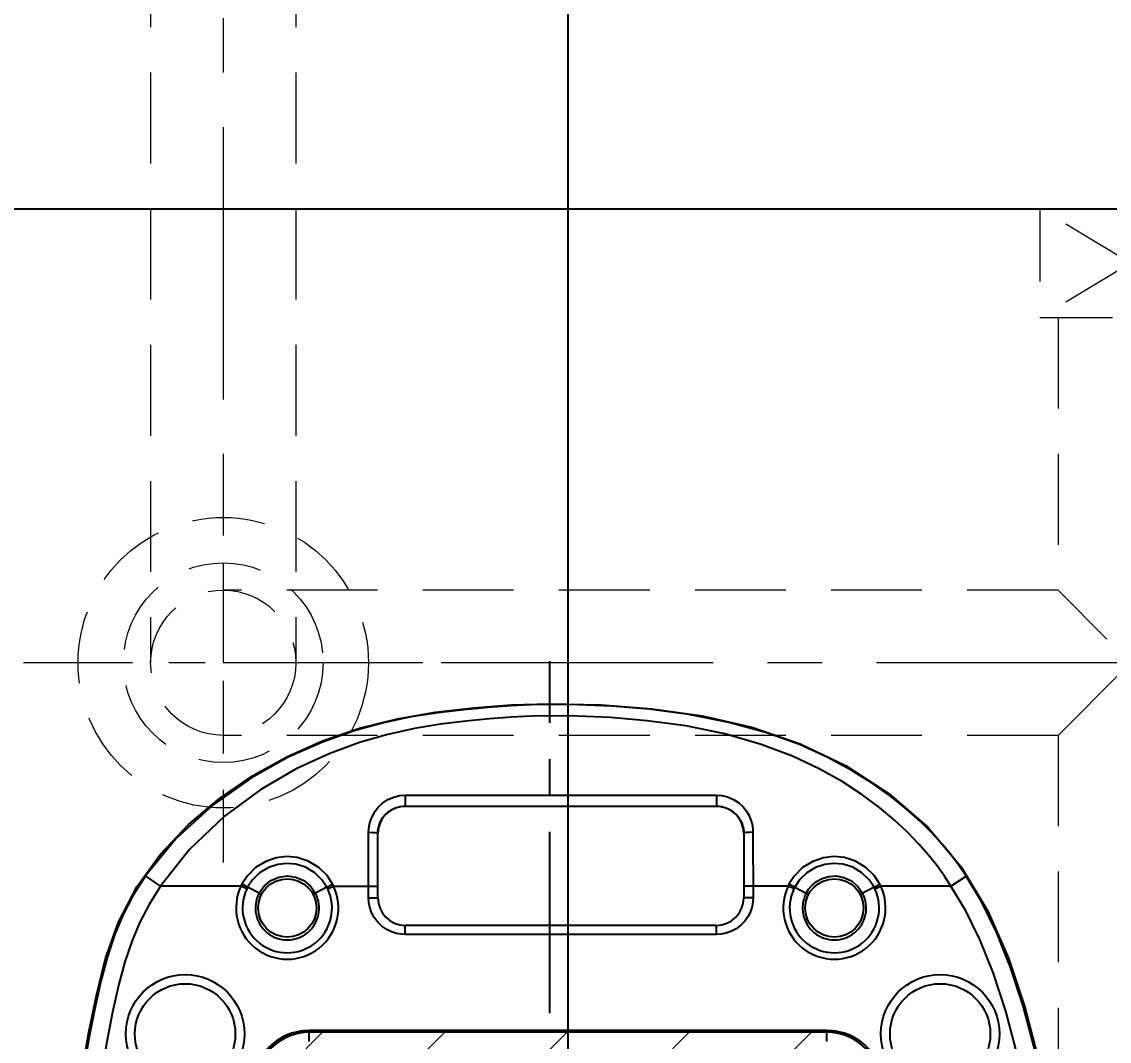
# Model space of a CAD drawing. Header units: millimetres. Extents: x 35888 to 37096, y -21952 to -21097.
# Drawn here: x 36882.1 to 36942, y -21245.7 to -21189.6 of the extents above; entities that cross this region are included whole.
import ezdxf

# ---------------------------------------------------------------- set-up
doc = ezdxf.new("R2010")
doc.units = ezdxf.units.MM
doc.header["$LTSCALE"] = 8
doc.linetypes.add('CENTER', pattern=[2, 1.25, -0.25, 0.25, -0.25])
doc.linetypes.add('HIDDEN', pattern=[0.375, 0.25, -0.125])
doc.layers.get('DEFPOINTS').update_dxf_attribs({"color": 6})
for name, color, linetype in [('Cav-cor', 30, 'Continuous'), ('DEFAULT_1', 7, 'CENTER'), ('y-cut', 7, 'Continuous')]:
    doc.layers.add(name, color=color, linetype=linetype)
for name, color, linetype, lineweight in [('dim', 3, 'Continuous', 15), ('WR', 122, 'HIDDEN', 18), ('截面', 191, 'Continuous', 15)]:
    doc.layers.add(name, color=color, linetype=linetype, lineweight=lineweight)
doc.styles.get("Standard").update_dxf_attribs({"font": 'txt.shx', "width": 0.67, "bigfont": 'chineset.shx'})
doc.dimstyles.new('ISO-25', dxfattribs={"dimtxt": 5.5, "dimasz": 4, "dimexe": 0.3, "dimexo": 0.3, "dimtad": 0, "dimzin": 1, "dimdsep": 46, "dimtxsty": 'Standard', "dimcen": 0, "dimclrd": 3, "dimclre": 3, "dimclrt": 7, "dimazin": 0, "dimtfac": 1, "dimtofl": 0, "dimtmove": 0, "dimatfit": 0, "dimfxl": 0, "dimarcsym": 0})

# ---------------------------------------------------------------- blocks, each defined once
blk = doc.blocks.new('20160825.100125')
at = {"layer": '截面', "linetype": 'Continuous', "ltscale": 0.3}
h = blk.add_hatch(dxfattribs=at)
h.set_pattern_fill('ANSI31', color=256, scale=1.5, angle=180, style=0)
h.set_pattern_definition([(225, (-717.335, 2031.662), (3.367596, -3.367596), [])])
h.paths.add_polyline_path([(22.37, -100.591), (22.388, -100.923), (22.439, -101.243), (22.522, -101.554), (22.639, -101.857), (22.788, -102.149), (22.964, -102.422), (23.169, -102.674), (23.401, -102.906), (23.653, -103.11), (23.925, -103.287), (24.218, -103.436), (24.521, -103.553), (24.832, -103.636), (25.153, -103.687), (25.484, -103.706), (31.657, -103.706), (31.808, -103.712), (31.956, -103.729), (32.101, -103.758), (32.245, -103.798), (32.385, -103.85), (32.521, -103.912), (32.65, -103.984), (32.774, -104.066), (32.892, -104.159), (34.472, -102.202), (45.022, -102.202), (46.601, -104.159), (46.72, -104.066), (46.844, -103.984), (46.973, -103.912), (47.109, -103.85), (47.249, -103.798), (47.392, -103.758), (47.538, -103.729), (47.686, -103.712), (47.836, -103.706), (54.01, -103.706), (54.341, -103.687), (54.662, -103.636), (54.972, -103.553), (55.275, -103.436), (55.568, -103.287), (55.84, -103.111), (56.092, -102.906), (56.324, -102.674), (56.529, -102.422), (56.706, -102.15), (56.855, -101.857), (56.972, -101.554), (57.055, -101.244), (57.106, -100.923), (57.124, -100.591), (57.124, -43.222), (57.106, -42.891), (57.055, -42.57), (56.972, -42.259), (56.855, -41.956), (56.706, -41.664), (56.53, -41.391), (56.325, -41.139), (56.093, -40.907), (55.841, -40.703), (55.568, -40.526), (55.276, -40.377), (54.973, -40.26), (54.662, -40.177), (54.341, -40.126), (54.01, -40.108), (25.484, -40.108), (25.153, -40.126), (24.832, -40.177), (24.521, -40.26), (24.218, -40.377), (23.926, -40.526), (23.654, -40.702), (23.402, -40.907), (23.17, -41.139), (22.965, -41.391), (22.788, -41.663), (22.639, -41.956), (22.522, -42.259), (22.439, -42.57), (22.388, -42.891), (22.37, -43.222)])
h.paths.add_polyline_path([(-65.64, -43.222), (-65.64, -100.591), (-65.622, -100.923), (-65.571, -101.244), (-65.488, -101.554), (-65.371, -101.857), (-65.222, -102.15), (-65.045, -102.422), (-64.84, -102.674), (-64.608, -102.906), (-64.356, -103.111), (-64.084, -103.287), (-63.792, -103.436), (-63.489, -103.553), (-63.178, -103.636), (-62.857, -103.687), (-62.526, -103.706), (-56.353, -103.706), (-56.202, -103.712), (-56.054, -103.729), (-55.909, -103.758), (-55.765, -103.798), (-55.625, -103.85), (-55.489, -103.912), (-55.36, -103.984), (-55.236, -104.066), (-55.118, -104.159), (-53.538, -102.202), (-42.988, -102.202), (-41.409, -104.159), (-41.29, -104.066), (-41.166, -103.984), (-41.037, -103.912), (-40.901, -103.85), (-40.761, -103.798), (-40.617, -103.758), (-40.472, -103.729), (-40.324, -103.712), (-40.174, -103.706), (-34, -103.706), (-33.669, -103.687), (-33.348, -103.636), (-33.037, -103.553), (-32.734, -103.436), (-32.442, -103.287), (-32.169, -103.11), (-31.917, -102.906), (-31.685, -102.674), (-31.48, -102.422), (-31.304, -102.149), (-31.155, -101.857), (-31.038, -101.554), (-30.955, -101.243), (-30.904, -100.923), (-30.886, -100.591), (-30.886, -43.222), (-30.904, -42.891), (-30.955, -42.57), (-31.038, -42.259), (-31.155, -41.956), (-31.304, -41.663), (-31.481, -41.391), (-31.686, -41.139), (-31.918, -40.907), (-32.17, -40.702), (-32.442, -40.526), (-32.735, -40.377), (-33.038, -40.26), (-33.348, -40.177), (-33.669, -40.126), (-34, -40.108), (-62.526, -40.108), (-62.857, -40.126), (-63.178, -40.177), (-63.489, -40.26), (-63.792, -40.377), (-64.085, -40.526), (-64.357, -40.703), (-64.609, -40.907), (-64.841, -41.139), (-65.046, -41.391), (-65.222, -41.664), (-65.371, -41.956), (-65.488, -42.259), (-65.571, -42.57), (-65.622, -42.891)])
at = {"layer": 'y-cut', "linetype": 'ByBlock'}
blk.add_line((54.01, -40.108), (25.484, -40.108), dxfattribs=at)
for points in [[(25.484, -40.108), (25.153, -40.126), (24.832, -40.177), (24.521, -40.26), (24.218, -40.377), (23.926, -40.526), (23.654, -40.702), (23.402, -40.907), (23.17, -41.139), (22.965, -41.391), (22.788, -41.663), (22.639, -41.956), (22.522, -42.259), (22.439, -42.57), (22.388, -42.891), (22.37, -43.222)], [(57.124, -43.222), (57.106, -42.891), (57.055, -42.57), (56.972, -42.259), (56.855, -41.956), (56.706, -41.664), (56.53, -41.391), (56.325, -41.139), (56.093, -40.907), (55.841, -40.703), (55.568, -40.526), (55.276, -40.377), (54.973, -40.26), (54.662, -40.177), (54.341, -40.126), (54.01, -40.108)]]:
    blk.add_lwpolyline(points, dxfattribs=at)
blk = doc.blocks.new('20160904.091723')
at = {"layer": 'WR', "linetype": 'CENTER'}
blk.add_line((0, 11), (0, -11), dxfattribs=at)
at = {"layer": 'WR', "linetype": 'HIDDEN', "ltscale": 2}
blk.add_line((-11, 0), (11, 0), dxfattribs=at)
for radius in [8, 5.5, 4]:
    blk.add_circle((0, 0), radius, dxfattribs=at)
blk = doc.blocks.new('*D29436')
at = {"layer": 'DEFPOINTS', "color": 0}
for p in [(36912.188, -21169.722), (36768.188, -21211.87), (36912.188, -21264.668)]:
    blk.add_point(p, dxfattribs=at)
at = {"layer": 'dim', "color": 3, "lineweight": -2}
for p, q in [((36768.188, -21211.57), (36768.188, -21169.422)), ((36912.188, -21264.368), (36912.188, -21169.422)), ((36772.188, -21169.722), (36831.578, -21169.722)), ((36908.188, -21169.722), (36848.797, -21169.722))]:
    blk.add_line(p, q, dxfattribs=at)
at = {"layer": 'dim', "color": 3}
for points in [[(36772.188, -21169.056), (36772.188, -21170.389), (36768.188, -21169.722)], [(36908.188, -21170.389), (36908.188, -21169.056), (36912.188, -21169.722)]]:
    blk.add_solid(points, dxfattribs=at)
at = {"layer": 'dim', "color": 7, "insert": (36840.188, -21169.722), "char_height": 5.5, "attachment_point": 5}
blk.add_mtext('144.00', dxfattribs=at)

msp = doc.modelspace()

# ---------------------------------------------------------------- linework, layer by layer
at = {"layer": 'Cav-cor', "color": 1}
for p, q in [((36778.188, -21199.87), (36958.188, -21199.87)), ((36911.188, -21227.798), (36911.188, -21227.128)), ((36903.214, -21232.162), (36903.214, -21232.766)), ((36903.214, -21232.162), (36920.367, -21232.162)), ((36920.367, -21232.162), (36920.367, -21232.766)), ((36903.214, -21232.766), (36903.221, -21232.773)), ((36903.221, -21232.773), (36920.36, -21232.773)), ((36920.36, -21232.773), (36920.367, -21232.766)), ((36901.2, -21237.826), (36901.201, -21234.211)), ((36901.702, -21237.172), (36901.704, -21234.271)), ((36901.704, -21234.271), (36901.713, -21234.281)), ((36901.713, -21237.826), (36901.713, -21234.281)), ((36921.868, -21234.281), (36921.878, -21234.271)), ((36921.868, -21234.281), (36921.868, -21237.826)), ((36921.878, -21234.271), (36921.879, -21237.172)), ((36922.38, -21234.211), (36922.382, -21237.826)), ((36889.737, -21237.172), (36888.912, -21236.598)), ((36895.159, -21237.568), (36894.213, -21237.074)), ((36898.903, -21237.24), (36899.217, -21237.072)), ((36924.678, -21237.24), (36924.363, -21237.074)), ((36927.808, -21236.89), (36928.159, -21237.187)), ((36929.053, -21237.24), (36929.367, -21237.072)), ((36933.29, -21237.172), (36934.129, -21236.618)), ((36894.165, -21237.172), (36889.737, -21237.172)), ((36894.486, -21237.324), (36894.165, -21237.172)), ((36898.901, -21237.236), (36898.273, -21237.568)), ((36898.945, -21237.324), (36899.266, -21237.172)), ((36899.266, -21237.172), (36901.702, -21237.172)), ((36924.315, -21237.172), (36921.879, -21237.172)), ((36924.636, -21237.324), (36924.315, -21237.172)), ((36924.681, -21237.236), (36925.309, -21237.568)), ((36928.159, -21237.187), (36928.423, -21237.568)), ((36929.095, -21237.324), (36929.416, -21237.172)), ((36933.29, -21237.172), (36929.416, -21237.172)), ((36901.2, -21237.826), (36901.713, -21237.826)), ((36922.382, -21237.826), (36921.868, -21237.826)), ((36903.21, -21239.836), (36903.21, -21239.333)), ((36903.221, -21239.333), (36920.36, -21239.333)), ((36920.372, -21239.836), (36920.372, -21239.333)), ((36920.372, -21239.836), (36903.21, -21239.836)), ((36896.967, -21245.273), (36896.099, -21245.716)), ((36897.93, -21245.121), (36896.967, -21245.273)), ((36926.455, -21245.121), (36897.93, -21245.121)), ((36897.93, -21245.723), (36897.93, -21245.221)), ((36926.455, -21245.221), (36897.93, -21245.221)), ((36927.418, -21245.274), (36926.455, -21245.121)), ((36926.455, -21245.723), (36926.455, -21245.221)), ((36928.287, -21245.716), (36927.418, -21245.274)), ((36896.099, -21245.716), (36895.411, -21246.404))]:
    msp.add_line(p, q, dxfattribs=at)
for points in [[(36884.124, -21260.673), (36884.295, -21257.893), (36884.461, -21255.482), (36884.644, -21253.321), (36884.859, -21251.28), (36885.118, -21249.25), (36885.425, -21247.222), (36885.782, -21245.208), (36886.195, -21243.195), (36886.708, -21241.168), (36887.421, -21239.154), (36888.429, -21237.219), (36889.731, -21235.422), (36891.27, -21233.788), (36892.977, -21232.346), (36894.798, -21231.104), (36896.697, -21230.051), (36898.666, -21229.181), (36900.7, -21228.484), (36902.784, -21227.959), (36904.885, -21227.598), (36906.979, -21227.363), (36909.075, -21227.199), (36911.188, -21227.128)], [(36911.188, -21227.174), (36910.143, -21227.193), (36909.012, -21227.25), (36907.785, -21227.341), (36906.446, -21227.463), (36905.021, -21227.628), (36903.552, -21227.859), (36902.024, -21228.182), (36900.405, -21228.628), (36898.655, -21229.242), (36896.765, -21230.08), (36894.739, -21231.207), (36892.629, -21232.692), (36890.597, -21234.543), (36888.912, -21236.598)], [(36911.188, -21227.128), (36914.014, -21227.191), (36916.809, -21227.401), (36919.579, -21227.797), (36922.311, -21228.427), (36924.978, -21229.339), (36927.515, -21230.558), (36929.881, -21232.091), (36932.018, -21233.935), (36933.853, -21236.105), (36935.317, -21238.544), (36936.452, -21241.139), (36937.338, -21243.784), (36938.048, -21246.474)], [(36934.129, -21236.618), (36933.748, -21236.065), (36933.315, -21235.489), (36932.818, -21234.886), (36932.246, -21234.256), (36931.585, -21233.599), (36930.824, -21232.917), (36929.949, -21232.215), (36928.943, -21231.499), (36927.789, -21230.78), (36926.474, -21230.073), (36924.944, -21229.383), (36923.136, -21228.728), (36921.056, -21228.155), (36918.847, -21227.72), (36916.654, -21227.433), (36914.581, -21227.267), (36912.725, -21227.192), (36911.188, -21227.174)], [(36911.188, -21227.798), (36910.178, -21227.817), (36909.076, -21227.875), (36907.868, -21227.968), (36906.547, -21228.093), (36905.154, -21228.262), (36903.731, -21228.495), (36902.259, -21228.819), (36900.701, -21229.266), (36899.022, -21229.881), (36897.209, -21230.719), (36895.268, -21231.845), (36893.252, -21233.324), (36891.323, -21235.157), (36889.737, -21237.172)], [(36933.29, -21237.172), (36932.932, -21236.629), (36932.525, -21236.064), (36932.058, -21235.474), (36931.519, -21234.856), (36930.895, -21234.209), (36930.174, -21233.536), (36929.343, -21232.841), (36928.385, -21232.13), (36927.285, -21231.415), (36926.029, -21230.711), (36924.566, -21230.023), (36922.831, -21229.368), (36920.827, -21228.793), (36918.688, -21228.354), (36916.552, -21228.062), (36914.523, -21227.893), (36912.701, -21227.816), (36911.188, -21227.798)], [(36901.201, -21234.211), (36901.208, -21234.041), (36901.23, -21233.867), (36901.268, -21233.687), (36901.331, -21233.488), (36901.423, -21233.277), (36901.553, -21233.054), (36901.731, -21232.827), (36901.966, -21232.604), (36902.255, -21232.409), (36902.58, -21232.266), (36902.906, -21232.186), (36903.214, -21232.162)], [(36920.367, -21232.162), (36920.666, -21232.185), (36920.984, -21232.26), (36921.304, -21232.398), (36921.598, -21232.59), (36921.84, -21232.815), (36922.023, -21233.046), (36922.156, -21233.272), (36922.249, -21233.485), (36922.313, -21233.686), (36922.351, -21233.867), (36922.373, -21234.041), (36922.38, -21234.211)], [(36901.704, -21234.271), (36901.709, -21234.146), (36901.725, -21234.019), (36901.754, -21233.886), (36901.801, -21233.74), (36901.87, -21233.585), (36901.968, -21233.422), (36902.101, -21233.254), (36902.277, -21233.091), (36902.495, -21232.948), (36902.738, -21232.843), (36902.983, -21232.784), (36903.214, -21232.766)], [(36920.367, -21232.766), (36920.592, -21232.783), (36920.83, -21232.839), (36921.07, -21232.94), (36921.291, -21233.081), (36921.472, -21233.246), (36921.609, -21233.416), (36921.709, -21233.581), (36921.779, -21233.738), (36921.827, -21233.885), (36921.856, -21234.018), (36921.872, -21234.146), (36921.878, -21234.271)], [(36901.201, -21234.211), (36901.392, -21234.215), (36901.555, -21234.228), (36901.664, -21234.248), (36901.704, -21234.271)], [(36922.38, -21234.211), (36922.189, -21234.215), (36922.026, -21234.228), (36921.917, -21234.248), (36921.878, -21234.271)], [(36899.217, -21237.073), (36898.907, -21236.597), (36898.453, -21236.148), (36897.876, -21235.797), (36897.266, -21235.602), (36896.684, -21235.549), (36896.111, -21235.613), (36895.526, -21235.811), (36894.967, -21236.157), (36894.521, -21236.601), (36894.214, -21237.073)], [(36898.901, -21237.236), (36898.629, -21236.826), (36898.231, -21236.44), (36897.726, -21236.139), (36897.196, -21235.972), (36896.688, -21235.927), (36896.188, -21235.982), (36895.679, -21236.151), (36895.19, -21236.448), (36894.799, -21236.83), (36894.529, -21237.238)], [(36929.367, -21237.073), (36929.057, -21236.597), (36928.603, -21236.148), (36928.026, -21235.797), (36927.416, -21235.602), (36926.834, -21235.549), (36926.261, -21235.613), (36925.676, -21235.811), (36925.117, -21236.157), (36924.671, -21236.601), (36924.364, -21237.073)], [(36929.051, -21237.236), (36928.779, -21236.826), (36928.381, -21236.44), (36927.876, -21236.139), (36927.346, -21235.972), (36926.838, -21235.927), (36926.338, -21235.982), (36925.829, -21236.151), (36925.34, -21236.448), (36924.949, -21236.83), (36924.681, -21237.236)], [(36888.912, -21236.598), (36888.226, -21237.677), (36887.677, -21238.733), (36887.222, -21239.819), (36886.808, -21241.048), (36886.441, -21242.41), (36886.106, -21243.908), (36885.779, -21245.56), (36885.461, -21247.384), (36885.162, -21249.383), (36884.888, -21251.571), (36884.645, -21253.997), (36884.441, -21256.631), (36884.271, -21259.289), (36884.115, -21261.791)], [(36894.214, -21237.073), (36894.189, -21237.123), (36894.165, -21237.172)], [(36895.158, -21237.568), (36895.437, -21237.171), (36895.809, -21236.868)], [(36895.809, -21236.868), (36896.245, -21236.678), (36896.715, -21236.613), (36897.185, -21236.677), (36897.622, -21236.868)], [(36897.622, -21236.868), (36897.993, -21237.171), (36898.273, -21237.568)], [(36899.266, -21237.172), (36899.243, -21237.123), (36899.217, -21237.073)], [(36924.364, -21237.073), (36924.339, -21237.123), (36924.315, -21237.172)], [(36925.309, -21237.568), (36925.447, -21237.342), (36925.637, -21237.12), (36925.888, -21236.913), (36926.201, -21236.745)], [(36926.201, -21236.745), (36926.559, -21236.64), (36926.961, -21236.616), (36927.394, -21236.695), (36927.808, -21236.89)], [(36929.416, -21237.172), (36929.393, -21237.123), (36929.367, -21237.073)], [(36937.935, -21246.265), (36937.268, -21243.766), (36936.553, -21241.592), (36935.798, -21239.702), (36934.991, -21238.058), (36934.129, -21236.618)], [(36889.737, -21237.172), (36889.097, -21238.179), (36888.587, -21239.158), (36888.163, -21240.172), (36887.771, -21241.338), (36887.417, -21242.647), (36887.09, -21244.113), (36886.767, -21245.744), (36886.454, -21247.544), (36886.158, -21249.519), (36885.887, -21251.683), (36885.646, -21254.085), (36885.444, -21256.699), (36885.274, -21259.35), (36885.118, -21261.855)], [(36894.529, -21237.238), (36894.507, -21237.282), (36894.486, -21237.324)], [(36895.159, -21237.568), (36895.23, -21237.605), (36895.274, -21237.627), (36895.29, -21237.634)], [(36898.273, -21237.568), (36898.201, -21237.604), (36898.156, -21237.626), (36898.14, -21237.632)], [(36898.945, -21237.324), (36898.924, -21237.282), (36898.901, -21237.236)], [(36924.681, -21237.236), (36924.657, -21237.282), (36924.636, -21237.324)], [(36925.309, -21237.568), (36925.38, -21237.605), (36925.425, -21237.627), (36925.441, -21237.633)], [(36929.051, -21237.236), (36928.352, -21237.605), (36928.307, -21237.628), (36928.292, -21237.636)], [(36929.095, -21237.324), (36929.074, -21237.282), (36929.051, -21237.236)], [(36936.957, -21246.497), (36936.304, -21244.052), (36935.608, -21241.933), (36934.879, -21240.109), (36934.108, -21238.537), (36933.29, -21237.172)], [(36901.363, -21238.619), (36901.266, -21238.337), (36901.215, -21238.073), (36901.2, -21237.826)], [(36922.382, -21237.826), (36922.369, -21238.047), (36922.326, -21238.297), (36922.24, -21238.566)], [(36902.468, -21239.694), (36902.195, -21239.56), (36901.935, -21239.379), (36901.702, -21239.155), (36901.509, -21238.897), (36901.363, -21238.619)], [(36922.24, -21238.566), (36922.107, -21238.839), (36921.927, -21239.099), (36921.703, -21239.332), (36921.445, -21239.525), (36921.166, -21239.672)], [(36903.21, -21239.836), (36902.987, -21239.823), (36902.738, -21239.779), (36902.468, -21239.694)], [(36921.166, -21239.672), (36920.884, -21239.769), (36920.619, -21239.82), (36920.372, -21239.836)], [(36897.93, -21245.221), (36897.64, -21245.235), (36897.3, -21245.288), (36896.926, -21245.393), (36896.538, -21245.562), (36896.159, -21245.796), (36895.81, -21246.092), (36895.509, -21246.439), (36895.269, -21246.819), (36895.095, -21247.211), (36894.985, -21247.592), (36894.93, -21247.94), (36894.915, -21248.236)], [(36896.967, -21245.273), (36896.516, -21245.46), (36896.099, -21245.716)], [(36897.93, -21245.121), (36897.442, -21245.159), (36896.967, -21245.273)], [(36927.418, -21245.274), (36926.943, -21245.159), (36926.455, -21245.121)], [(36929.47, -21248.236), (36929.456, -21247.946), (36929.403, -21247.606), (36929.298, -21247.231), (36929.129, -21246.844), (36928.895, -21246.465), (36928.599, -21246.116), (36928.252, -21245.815), (36927.872, -21245.574), (36927.48, -21245.4), (36927.099, -21245.29), (36926.751, -21245.236), (36926.455, -21245.221)], [(36928.287, -21245.716), (36927.87, -21245.461), (36927.418, -21245.274)], [(36896.099, -21245.716), (36895.728, -21246.033), (36895.411, -21246.404)]]:
    msp.add_lwpolyline(points, dxfattribs=at)
for centre, radius in [((36896.716, -21238.378), 1.608), ((36926.866, -21238.378), 1.608), ((36891.088, -21245.313), 3.266), ((36932.695, -21245.313), 3.266), ((36891.088, -21245.313), 2.764), ((36932.695, -21245.313), 2.764)]:
    msp.add_circle(centre, radius, dxfattribs=at)
for centre, radius, start, end in [((36896.716, -21238.378), 2.821, 154.69185, 25.30815), ((36896.716, -21238.378), 2.466, 154.69185, 25.30815), ((36896.716, -21238.378), 1.755, 152.51358, 27.48642), ((36926.866, -21238.378), 2.821, 154.69185, 25.30815), ((36926.866, -21238.378), 2.466, 154.69185, 25.30815), ((36926.866, -21238.378), 1.755, 152.51358, 27.48642)]:
    msp.add_arc(centre, radius, start, end, dxfattribs=at)
for centre, major_axis, ratio, start_param, end_param in [((36903.221, -21234.281), (1.066, -1.066), 0.999924, 2.356233, 3.926953), ((36920.36, -21234.281), (-1.066, -1.066), 0.999924, 2.356233, 3.926953), ((36903.221, -21237.826), (1.508, 0), 0.999962, 3.141593, 4.712389), ((36920.36, -21237.826), (1.508, 0), 0.999962, 4.712389, 6.283185)]:
    msp.add_ellipse(centre, major_axis=major_axis, ratio=ratio, start_param=start_param, end_param=end_param, dxfattribs=at)
at = {"layer": 'DEFAULT_1', "color": 2, "linetype": 'CENTER'}
msp.add_line((36911.188, -21340.179), (36911.188, -21224.778), dxfattribs=at)
at = {"layer": 'WR', "linetype": 'CENTER', "ltscale": 1.5}
for p in [(36893.188, -21147.37), (36968.188, -21224.87)]:
    msp.add_line(p, (36893.188, -21224.87), dxfattribs=at)
at = {"layer": 'WR', "linetype": 'HIDDEN', "ltscale": 2.5}
for p, q in [((36889.188, -21162.37), (36889.188, -21224.87)), ((36897.188, -21162.37), (36897.188, -21224.87)), ((36939.188, -21205.87), (36939.188, -21220.87)), ((36939.188, -21220.87), (36893.188, -21220.87)), ((36939.188, -21228.87), (36947.188, -21220.87)), ((36947.188, -21228.87), (36939.188, -21220.87)), ((36939.188, -21228.87), (36893.188, -21228.87)), ((36939.188, -21228.87), (36939.188, -21320.87))]:
    msp.add_line(p, q, dxfattribs=at)
at = {"layer": 'WR', "linetype": 'HIDDEN', "ltscale": 2}
for p, q in [((36948.188, -21205.87), (36938.188, -21199.87)), ((36948.188, -21199.87), (36938.188, -21205.87)), ((36938.188, -21199.87), (36938.188, -21205.87)), ((36948.188, -21199.87), (36938.188, -21199.87)), ((36948.188, -21205.87), (36938.188, -21205.87))]:
    msp.add_line(p, q, dxfattribs=at)

# ---------------------------------------------------------------- block references
at = {"layer": 'WR', "rotation": -90}
msp.add_blockref('20160904.091723', (36893.188, -21224.87), dxfattribs=at)
at = {"layer": 'y-cut'}
msp.add_blockref('20160825.100125', (36872.446, -21205.013), dxfattribs=at)

# ---------------------------------------------------------------- dimensions: what is measured, and where the dimension line sits
at = {"layer": 'dim'}
dim = msp.add_linear_dim(base=(36912.188, -21169.722), p1=(36768.188, -21211.87), p2=(36912.188, -21264.668), dimstyle='ISO-25', dxfattribs=at)
dim.commit()
dim.dimension.update_dxf_attribs({"geometry": '*D29436', "text_midpoint": (36840.188, -21169.722), "dimtype": 160})

doc.saveas('drawing.dxf')
